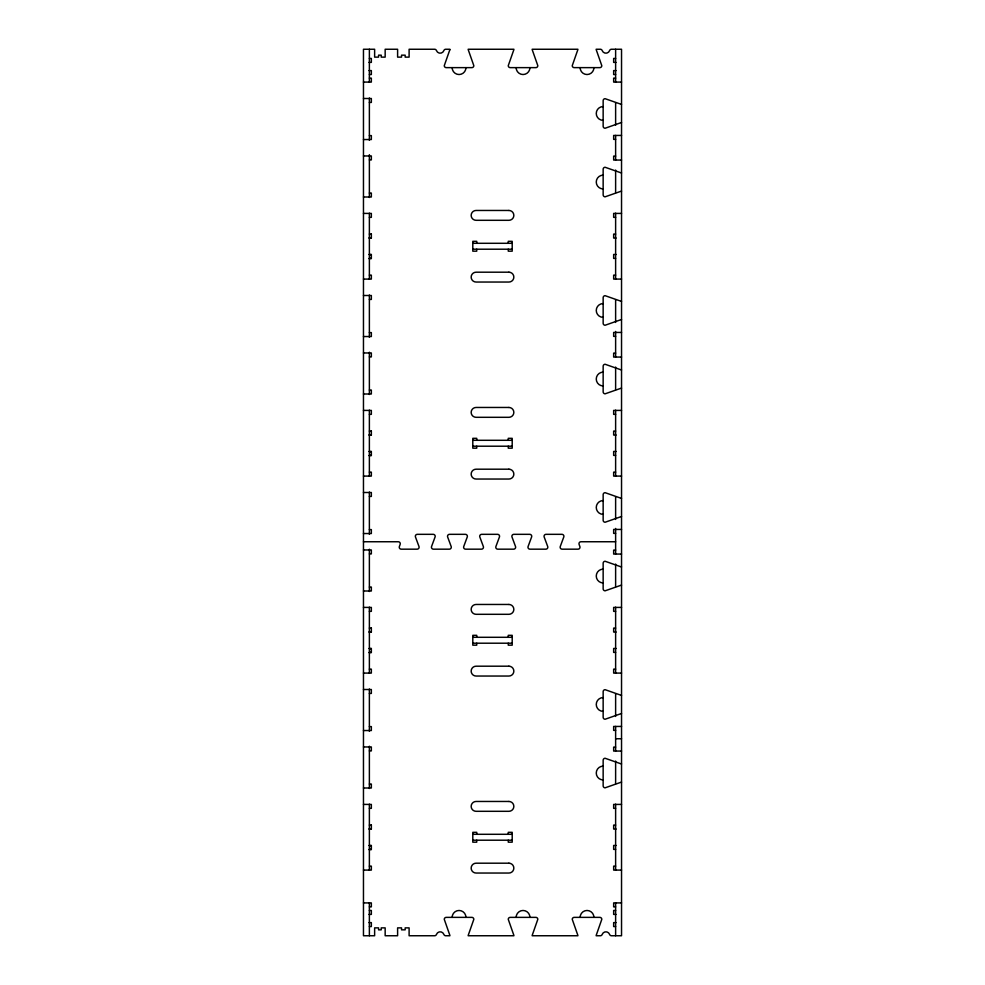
<?xml version="1.0" encoding="UTF-8"?>
<svg xmlns="http://www.w3.org/2000/svg" width="985" height="985" viewBox="0 0 985 985"><rect width="100%" height="100%" fill="white"/><g stroke="black" fill="none" stroke-linecap="round" stroke-linejoin="round"><path stroke-width="1.48" d="M369.375 58.447L371.345 58.447L371.345 62.387L369.006 62.387M615.625 58.447L613.655 58.447L613.655 62.387L615.994 62.387M369.006 70.588L371.345 70.588L371.345 74.528L369.375 74.528M615.994 70.588L613.655 70.588L613.655 74.528L615.625 74.528M369.375 78.147L371.345 78.147L371.345 82.087L363.465 82.087M615.625 78.147L613.655 78.147L613.655 82.087L621.535 82.087M363.465 98.5L371.345 98.5L371.345 102.44L369.375 102.44M621.535 135.438L613.655 135.438L613.655 139.377L615.625 139.377M369.375 135.598L371.345 135.598L371.345 139.538L363.465 139.538M363.465 155.962L371.345 155.962L371.345 159.902L369.375 159.902M615.625 156.123L613.655 156.123L613.655 160.062L621.535 160.062M369.375 193.06L371.345 193.06L371.345 197L363.465 197M363.465 213.413L371.345 213.413L371.345 217.353L369.375 217.353M621.535 213.413L613.655 213.413L613.655 217.353L615.625 217.353M369.375 234.098L371.345 234.098M615.625 234.098L613.655 234.098L613.655 238.038L616.117 238.038M369.375 237.877L371.345 237.877M369.006 238.038L371.345 238.038L371.345 233.938M472.8 243.295L512.2 243.295M472.8 249.205L512.2 249.205M369.006 254.462L371.345 254.462L371.345 258.562L368.882 258.562M616.117 254.462L613.655 254.462L613.655 258.402L615.625 258.402M369.375 254.623L371.345 254.623M369.375 258.402L371.345 258.402M369.375 275.147L371.345 275.147L371.345 279.087L363.465 279.087M615.625 275.147L613.655 275.147L613.655 279.087L621.535 279.087M363.465 295.5L371.345 295.5L371.345 299.44L369.375 299.44M621.535 332.438L613.655 332.438L613.655 336.377L615.625 336.377M369.375 332.598L371.345 332.598L371.345 336.538L363.465 336.538M363.465 352.962L371.345 352.962L371.345 356.902L369.375 356.902M615.625 353.123L613.655 353.123L613.655 357.062L621.535 357.062M369.375 390.06L371.345 390.06L371.345 394L363.465 394M363.465 410.413L371.345 410.413L371.345 414.353L369.375 414.353M621.535 410.413L613.655 410.413L613.655 414.353L615.625 414.353M369.375 431.098L371.345 431.098M615.625 431.098L613.655 431.098L613.655 435.038L616.117 435.038M369.375 434.877L371.345 434.877M369.006 435.038L371.345 435.038L371.345 430.938M472.8 440.295L512.2 440.295M472.8 446.205L512.2 446.205M369.006 451.462L371.345 451.462L371.345 455.562L368.882 455.562M616.117 451.462L613.655 451.462L613.655 455.402L615.625 455.402M369.375 451.623L371.345 451.623M369.375 455.402L371.345 455.402M369.375 472.147L371.345 472.147L371.345 476.087L363.465 476.087M615.625 472.147L613.655 472.147L613.655 476.087L621.535 476.087M363.465 492.5L371.345 492.5L371.345 496.44L369.375 496.44M621.535 529.438L613.655 529.438L613.655 533.377L615.625 533.377M369.375 529.598L371.345 529.598L371.345 533.538L363.465 533.538M363.465 541.75L398.309 541.75A1.97 1.97 0 0 1 400.156 544.397L399.331 546.638A1.97 1.97 0 0 0 401.227 549.174L417.147 549.174A1.97 1.97 0 0 0 419.031 546.638L415.424 536.862A1.97 1.97 0 0 1 417.308 534.326L433.24 534.326A1.97 1.97 0 0 1 435.124 536.862L431.516 546.638A1.97 1.97 0 0 0 433.4 549.174L449.32 549.174A1.97 1.97 0 0 0 451.216 546.638L447.596 536.862A1.97 1.97 0 0 1 449.492 534.326L465.412 534.326A1.97 1.97 0 0 1 467.296 536.862L463.689 546.638A1.97 1.97 0 0 0 465.573 549.174L481.505 549.174A1.97 1.97 0 0 0 483.389 546.638L479.781 536.862A1.97 1.97 0 0 1 481.665 534.326L497.585 534.326A1.97 1.97 0 0 1 499.481 536.862L495.861 546.638A1.97 1.97 0 0 0 497.757 549.174L513.678 549.174A1.97 1.97 0 0 0 515.561 546.638L511.954 536.862A1.97 1.97 0 0 1 513.838 534.326L529.77 534.326A1.97 1.97 0 0 1 531.654 536.862L528.046 546.638A1.97 1.97 0 0 0 529.93 549.174L545.85 549.174A1.97 1.97 0 0 0 547.746 546.638L544.126 536.862A1.97 1.97 0 0 1 546.022 534.326L561.942 534.326A1.97 1.97 0 0 1 563.826 536.862L560.219 546.638A1.97 1.97 0 0 0 562.103 549.174L578.035 549.174A1.97 1.97 0 0 0 579.919 546.638L579.094 544.397A1.97 1.97 0 0 1 580.941 541.75L615.625 541.75M363.465 549.962L371.345 549.962L371.345 553.902L369.375 553.902M615.625 550.122L613.655 550.122L613.655 554.062L621.535 554.062M369.375 587.06L371.345 587.06L371.345 591L363.465 591M363.465 607.413L371.345 607.413L371.345 611.353L369.375 611.353M621.535 607.413L613.655 607.413L613.655 611.353L615.625 611.353M369.375 628.098L371.345 628.098M615.625 628.098L613.655 628.098L613.655 632.038L616.117 632.038M369.375 631.878L371.345 631.878M369.006 632.038L371.345 632.038L371.345 627.938M472.8 637.295L512.2 637.295M472.8 643.205L512.2 643.205M369.006 648.462L371.345 648.462L371.345 652.562L368.882 652.562M616.117 648.462L613.655 648.462L613.655 652.402L615.625 652.402M369.375 648.622L371.345 648.622M369.375 652.402L371.345 652.402M369.375 669.147L371.345 669.147L371.345 673.087L363.465 673.087M615.625 669.147L613.655 669.147L613.655 673.087L621.535 673.087M363.465 689.5L371.345 689.5L371.345 693.44L369.375 693.44M621.535 726.438L613.655 726.438L613.655 730.378L615.625 730.378M369.375 726.598L371.345 726.598L371.345 730.538L363.465 730.538M615.625 738.75L621.535 738.75M363.465 746.962L371.345 746.962L371.345 750.902L369.375 750.902M615.625 747.122L613.655 747.122L613.655 751.062L621.535 751.062M369.375 784.06L371.345 784.06L371.345 788L363.465 788M363.465 804.413L371.345 804.413L371.345 808.353L369.375 808.353M621.535 804.413L613.655 804.413L613.655 808.353L615.625 808.353M369.375 825.098L371.345 825.098M615.625 825.098L613.655 825.098L613.655 829.038L616.117 829.038M369.375 828.878L371.345 828.878M369.006 829.038L371.345 829.038L371.345 824.938M472.8 834.295L512.2 834.295M472.8 840.205L512.2 840.205M369.006 845.462L371.345 845.462L371.345 849.562L368.882 849.562M616.117 845.462L613.655 845.462L613.655 849.402L615.625 849.402M369.375 845.622L371.345 845.622M369.375 849.402L371.345 849.402M369.375 866.147L371.345 866.147L371.345 870.087L363.465 870.087M615.625 866.147L613.655 866.147L613.655 870.087L621.535 870.087M363.465 902.913L371.345 902.913L371.345 906.853L369.375 906.853M621.535 902.913L613.655 902.913L613.655 906.853L615.625 906.853M369.375 910.472L371.345 910.472L371.345 914.412L369.006 914.412M615.625 910.472L613.655 910.472L613.655 914.412L615.994 914.412M369.006 922.613L371.345 922.613L371.345 926.553L369.375 926.553M615.994 922.613L613.655 922.613L613.655 926.553L615.625 926.553M615.625 49.25L615.625 82.334M615.625 102.625L615.625 125.304M615.625 135.438L615.625 160.062M615.625 170.06L615.625 192.801M615.625 213.166L615.625 279.334M615.625 299.699L615.625 322.44M615.625 331.452L615.625 357.062M615.625 367.06L615.625 389.801M615.625 410.166L615.625 476.334M615.625 496.699L615.625 519.44M615.625 528.452L615.625 554.062M615.625 564.06L615.625 586.801M615.625 607.166L615.625 673.334M615.625 693.699L615.625 716.44M615.625 726.438L615.625 751.062M615.625 761.06L615.625 783.801M615.625 804.166L615.625 870.334M615.625 902.666L615.625 935.75M508.26 243.295L508.26 241.325L512.2 241.325L512.2 251.175L508.26 251.175L508.26 249.205M508.26 440.295L508.26 438.325L512.2 438.325L512.2 448.175L508.26 448.175L508.26 446.205M508.26 637.295L508.26 635.325L512.2 635.325L512.2 645.175L508.26 645.175L508.26 643.205M508.26 834.295L508.26 832.325L512.2 832.325L512.2 842.175L508.26 842.175L508.26 840.205M476.74 243.295L476.74 241.325L472.8 241.325L472.8 251.175L476.74 251.175L476.74 249.205M476.74 440.295L476.74 438.325L472.8 438.325L472.8 448.175L476.74 448.175L476.74 446.205M476.74 637.295L476.74 635.325L472.8 635.325L472.8 645.175L476.74 645.175L476.74 643.205M476.74 834.295L476.74 832.325L472.8 832.325L472.8 842.175L476.74 842.175L476.74 840.205M369.375 49.25L369.375 82.334M369.375 98.007L369.375 140.276M369.375 154.682L369.375 197.493M369.375 213.166L369.375 279.334M369.375 295.007L369.375 337.276M369.375 352.224L369.375 394.492M369.375 410.166L369.375 476.334M369.375 492.007L369.375 534.276M369.375 549.224L369.375 591.492M369.375 607.166L369.375 673.334M369.375 689.008L369.375 731.276M369.375 746.224L369.375 788.492M369.375 804.166L369.375 870.334M369.375 902.666L369.375 935.75M621.535 566.904A1.97 1.97 0 0 1 620.969 566.818L605.122 561.265A1.97 1.97 0 0 0 603.152 563.235L603.152 588.845A1.97 1.97 0 0 0 605.122 590.815L620.969 585.275A1.97 1.97 0 0 1 621.535 585.188M603.152 582.935A6.895 6.895 0 0 1 596.257 576.04A6.895 6.895 0 0 1 603.152 569.145M621.535 782.188A1.97 1.97 0 0 0 620.969 782.275L605.122 787.815A1.97 1.97 0 0 1 603.152 785.845L603.152 760.235A1.97 1.97 0 0 1 605.122 758.265L620.969 763.818A1.97 1.97 0 0 0 621.535 763.904M603.152 779.935A6.895 6.895 0 0 1 596.257 773.04A6.895 6.895 0 0 1 603.152 766.145M621.535 713.596A1.97 1.97 0 0 0 620.969 713.682L605.122 719.235A1.97 1.97 0 0 1 603.152 717.265L603.152 691.655A1.97 1.97 0 0 1 605.122 689.685L620.969 695.225A1.97 1.97 0 0 0 621.535 695.312M603.152 711.355A6.895 6.895 0 0 1 596.257 704.46A6.895 6.895 0 0 1 603.152 697.565M452.152 917.367A6.895 6.895 0 0 1 459.047 910.472A6.895 6.895 0 0 1 465.942 917.367M516.14 917.367A6.895 6.895 0 0 1 523.035 910.472A6.895 6.895 0 0 1 529.93 917.367M580.128 917.367A6.895 6.895 0 0 1 587.023 910.472A6.895 6.895 0 0 1 593.918 917.367M621.535 516.596A1.97 1.97 0 0 0 620.969 516.682L605.122 522.235A1.97 1.97 0 0 1 603.152 520.265L603.152 494.655A1.97 1.97 0 0 1 605.122 492.685L620.969 498.225A1.97 1.97 0 0 0 621.535 498.312M603.152 514.355A6.895 6.895 0 0 1 596.257 507.46A6.895 6.895 0 0 1 603.152 500.565M621.535 388.188A1.97 1.97 0 0 0 620.969 388.275L605.122 393.815A1.97 1.97 0 0 1 603.152 391.845L603.152 366.235A1.97 1.97 0 0 1 605.122 364.265L620.969 369.818A1.97 1.97 0 0 0 621.535 369.904M603.152 385.935A6.895 6.895 0 0 1 596.257 379.04A6.895 6.895 0 0 1 603.152 372.145M621.535 319.596A1.97 1.97 0 0 0 620.969 319.682L605.122 325.235A1.97 1.97 0 0 1 603.152 323.265L603.152 297.655A1.97 1.97 0 0 1 605.122 295.685L620.969 301.225A1.97 1.97 0 0 0 621.535 301.311M603.152 317.355A6.895 6.895 0 0 1 596.257 310.46A6.895 6.895 0 0 1 603.152 303.565M621.535 191.189A1.97 1.97 0 0 0 620.969 191.275L605.122 196.815A1.97 1.97 0 0 1 603.152 194.845L603.152 169.235A1.97 1.97 0 0 1 605.122 167.265L620.969 172.818A1.97 1.97 0 0 0 621.535 172.904M603.152 188.935A6.895 6.895 0 0 1 596.257 182.04A6.895 6.895 0 0 1 603.152 175.145M621.535 122.596A1.97 1.97 0 0 0 620.969 122.682L605.122 128.235A1.97 1.97 0 0 1 603.152 126.265L603.152 100.655A1.97 1.97 0 0 1 605.122 98.685L620.969 104.225A1.97 1.97 0 0 0 621.535 104.311M603.152 120.355A6.895 6.895 0 0 1 596.257 113.46A6.895 6.895 0 0 1 603.152 106.565M465.942 67.633A6.895 6.895 0 0 1 459.047 74.528A6.895 6.895 0 0 1 452.152 67.633M529.93 67.633A6.895 6.895 0 0 1 523.035 74.528A6.895 6.895 0 0 1 516.14 67.633M593.918 67.633A6.895 6.895 0 0 1 587.023 74.528A6.895 6.895 0 0 1 580.128 67.633M449.813 49.816L444.272 65.663A1.97 1.97 0 0 0 446.242 67.633L471.852 67.633A1.97 1.97 0 0 0 473.822 65.663L468.269 49.816A1.97 1.97 0 0 1 468.183 49.25L513.887 49.25A1.97 1.97 0 0 1 513.813 49.816L508.26 65.663A1.97 1.97 0 0 0 510.23 67.633L535.84 67.633A1.97 1.97 0 0 0 537.81 65.663L532.257 49.816A1.97 1.97 0 0 1 532.183 49.25L577.887 49.25A1.97 1.97 0 0 1 577.801 49.816L572.248 65.663A1.97 1.97 0 0 0 574.218 67.633L599.828 67.633A1.97 1.97 0 0 0 601.798 65.663L596.257 49.816A1.97 1.97 0 0 1 596.171 49.25L600.321 49.25A1.97 1.97 0 0 1 602.18 50.567A3.94 3.94 0 0 0 609.616 50.567A1.97 1.97 0 0 1 611.476 49.25L621.535 49.25L621.535 935.75L611.476 935.75A1.97 1.97 0 0 1 609.616 934.433A3.94 3.94 0 0 0 602.18 934.433A1.97 1.97 0 0 1 600.321 935.75L596.171 935.75A1.97 1.97 0 0 1 596.257 935.184L601.798 919.337A1.97 1.97 0 0 0 599.828 917.367L574.218 917.367A1.97 1.97 0 0 0 572.248 919.337L577.801 935.184A1.97 1.97 0 0 1 577.887 935.75L532.183 935.75A1.97 1.97 0 0 1 532.257 935.184L537.81 919.337A1.97 1.97 0 0 0 535.84 917.367L510.23 917.367A1.97 1.97 0 0 0 508.26 919.337L513.813 935.184A1.97 1.97 0 0 1 513.887 935.75L468.183 935.75A1.97 1.97 0 0 1 468.269 935.184L473.822 919.337A1.97 1.97 0 0 0 471.852 917.367L446.242 917.367A1.97 1.97 0 0 0 444.272 919.337L449.813 935.184A1.97 1.97 0 0 1 449.899 935.75L445.749 935.75A1.97 1.97 0 0 1 443.89 934.433A3.94 3.94 0 0 0 436.454 934.433A1.97 1.97 0 0 1 434.594 935.75L409.107 935.75L409.107 927.87L405.167 927.87L405.167 929.84L401.548 929.84L401.548 927.87L397.608 927.87L397.608 935.75L385.16 935.75L385.16 927.87L381.22 927.87L381.22 929.84L378.572 929.84L378.572 927.87L374.632 927.87L374.632 935.75L363.465 935.75L363.465 49.25L374.632 49.25L374.632 57.13L378.572 57.13L378.572 55.16L381.22 55.16L381.22 57.13L385.16 57.13L385.16 49.25L397.608 49.25L397.608 57.13L401.548 57.13L401.548 55.16L405.167 55.16L405.167 57.13L409.107 57.13L409.107 49.25L434.594 49.25A1.97 1.97 0 0 1 436.454 50.567A3.94 3.94 0 0 0 443.89 50.567A1.97 1.97 0 0 1 445.749 49.25L449.899 49.25A1.97 1.97 0 0 1 449.813 49.816M508.913 210.458L476.087 210.458A4.925 4.925 0 0 0 471.162 215.383A4.925 4.925 0 0 0 476.087 220.308L508.913 220.308A4.925 4.925 0 0 0 513.838 215.383A4.925 4.925 0 0 0 508.913 210.458M508.913 272.192L476.087 272.192A4.925 4.925 0 0 0 471.162 277.117A4.925 4.925 0 0 0 476.087 282.042L508.913 282.042A4.925 4.925 0 0 0 513.838 277.117A4.925 4.925 0 0 0 508.913 272.192M508.913 407.458L476.087 407.458A4.925 4.925 0 0 0 471.162 412.383A4.925 4.925 0 0 0 476.087 417.308L508.913 417.308A4.925 4.925 0 0 0 513.838 412.383A4.925 4.925 0 0 0 508.913 407.458M508.913 469.192L476.087 469.192A4.925 4.925 0 0 0 471.162 474.117A4.925 4.925 0 0 0 476.087 479.042L508.913 479.042A4.925 4.925 0 0 0 513.838 474.117A4.925 4.925 0 0 0 508.913 469.192M508.913 604.458L476.087 604.458A4.925 4.925 0 0 0 471.162 609.383A4.925 4.925 0 0 0 476.087 614.308L508.913 614.308A4.925 4.925 0 0 0 513.838 609.383A4.925 4.925 0 0 0 508.913 604.458M508.913 666.192L476.087 666.192A4.925 4.925 0 0 0 471.162 671.117A4.925 4.925 0 0 0 476.087 676.042L508.913 676.042A4.925 4.925 0 0 0 513.838 671.117A4.925 4.925 0 0 0 508.913 666.192M508.913 801.458L476.087 801.458A4.925 4.925 0 0 0 471.162 806.383A4.925 4.925 0 0 0 476.087 811.308L508.913 811.308A4.925 4.925 0 0 0 513.838 806.383A4.925 4.925 0 0 0 508.913 801.458M508.913 863.192L476.087 863.192A4.925 4.925 0 0 0 471.162 868.117A4.925 4.925 0 0 0 476.087 873.042L508.913 873.042A4.925 4.925 0 0 0 513.838 868.117A4.925 4.925 0 0 0 508.913 863.192"/></g></svg>
